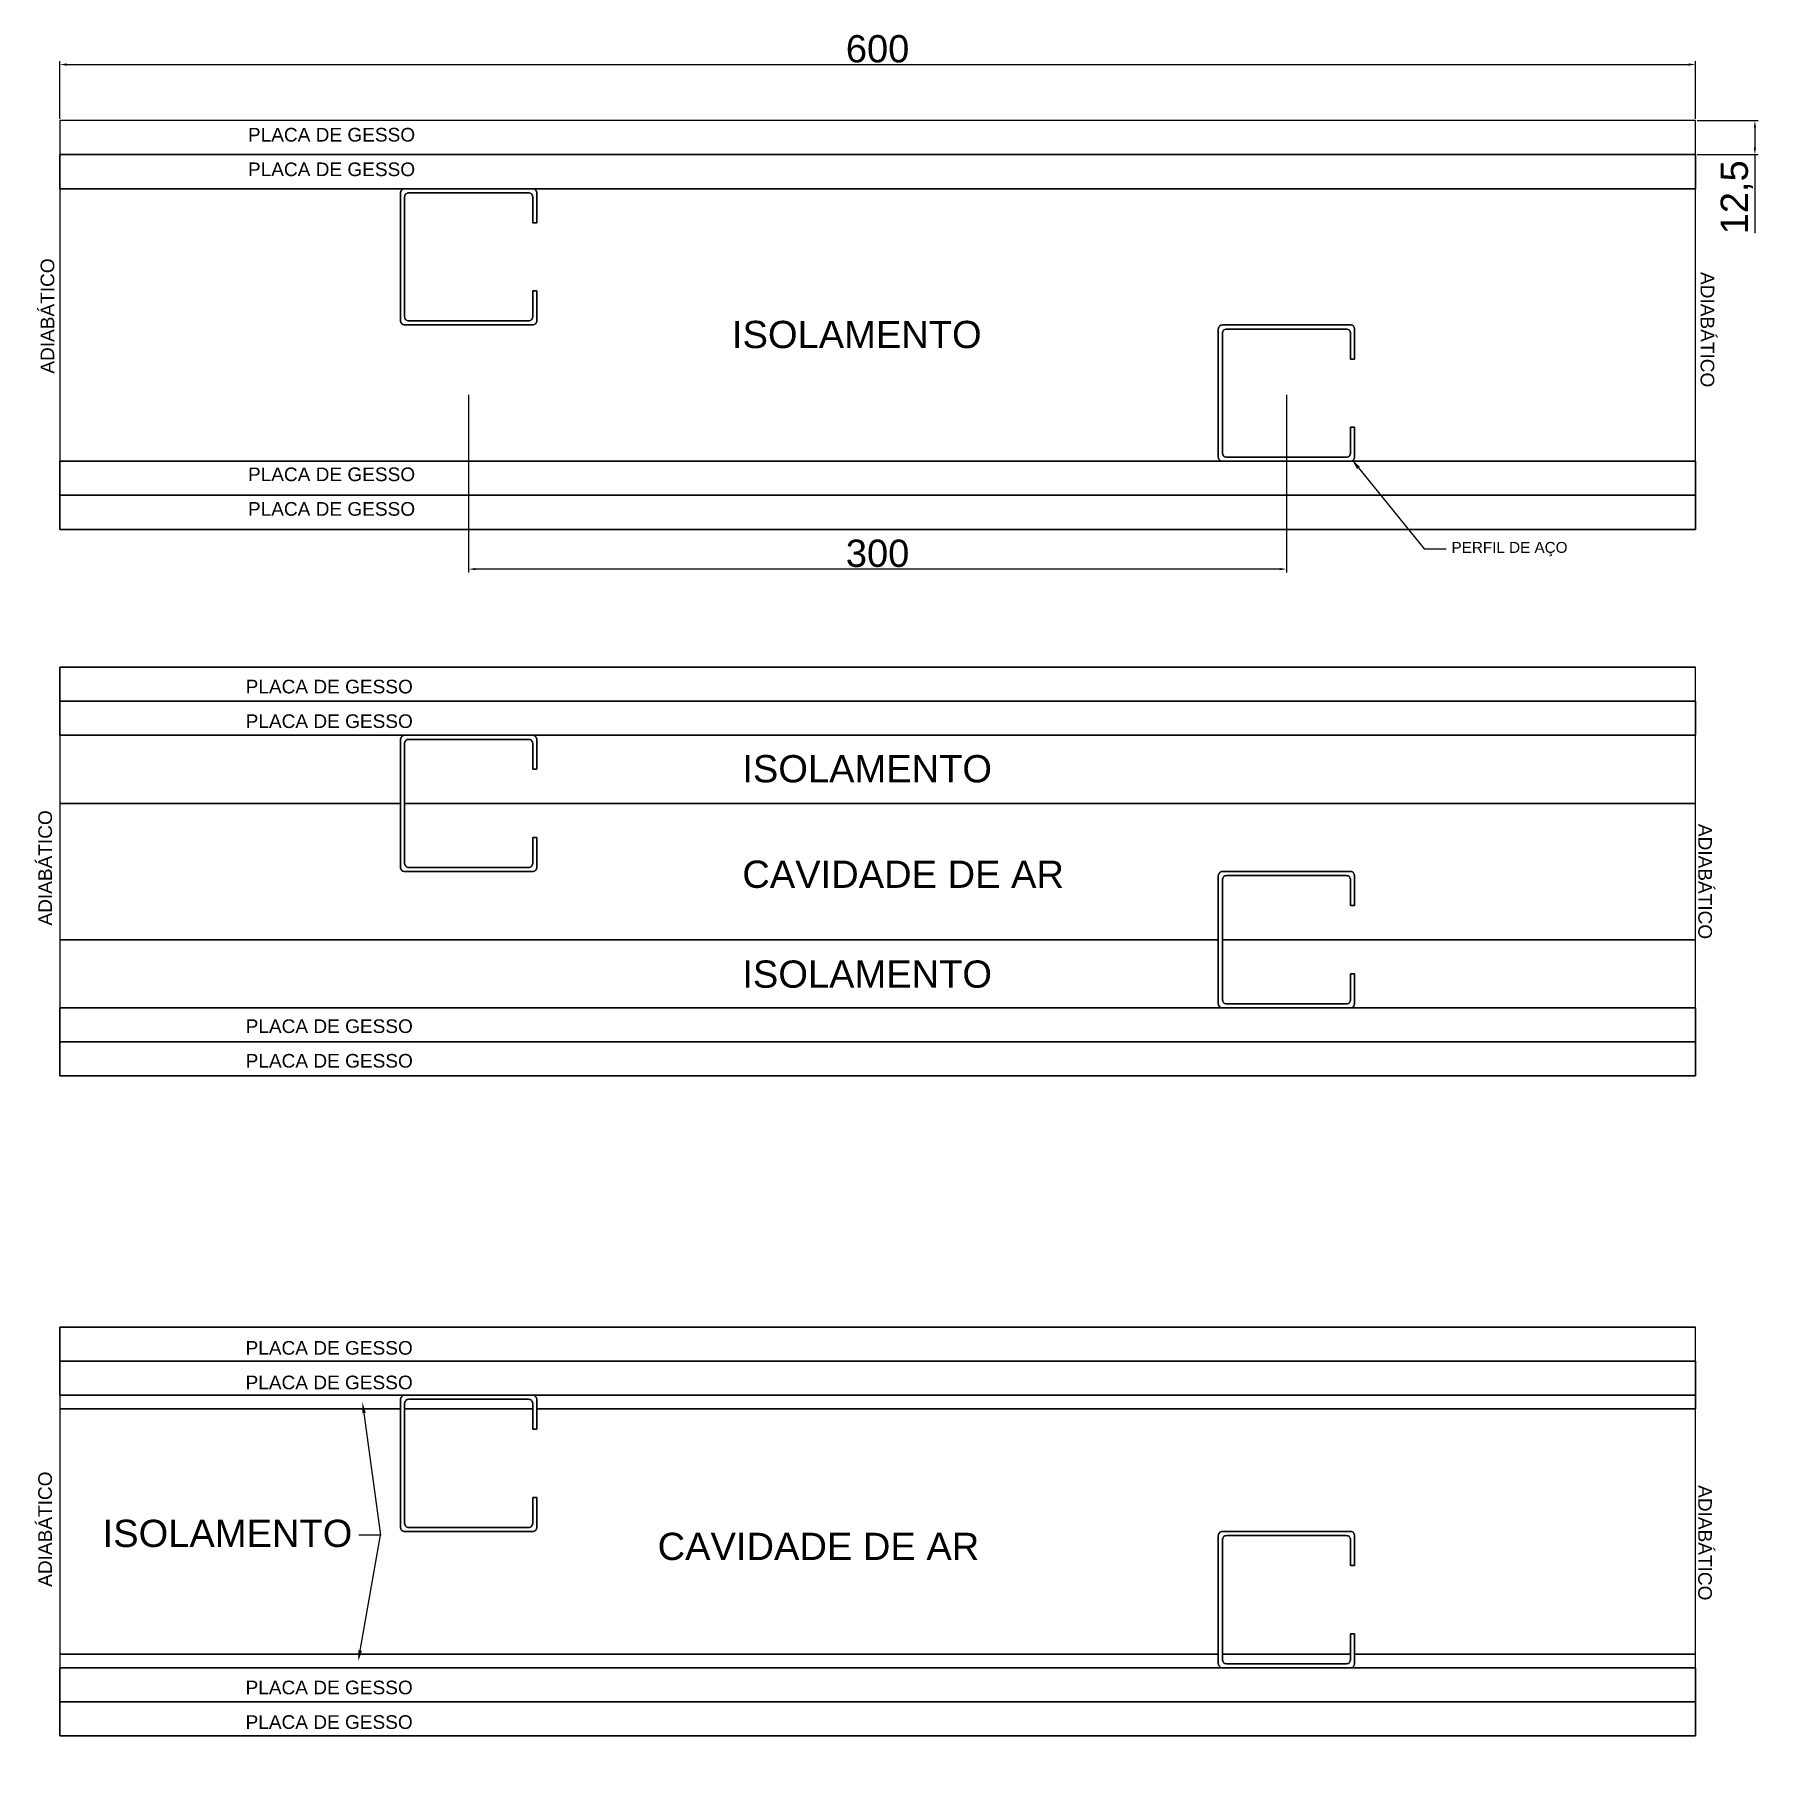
# Model space of a CAD drawing. Header units: millimetres. Extents: x 2527 to 3159, y 1529 to 2165.
import ezdxf
from ezdxf import colors
from ezdxf.entities.mleader import LeaderData, LeaderLine
from ezdxf.math import Vec2, Vec3

# ---------------------------------------------------------------- set-up
doc = ezdxf.new("R2010")
doc.units = ezdxf.units.MM
doc.styles.get("Standard").update_dxf_attribs({"font": 'arial.ttf'})
doc.dimstyles.new('ISO-25', dxfattribs={"dimtxt": 2.5, "dimasz": 2.5, "dimexe": 1.25, "dimexo": 0.625, "dimtad": 1, "dimtxsty": 'Standard', "dimcen": 2.5, "dimadec": 0, "dimazin": 0, "dimtfac": 1, "dimtmove": 0, "dimatfit": 3, "dimfxl": 1, "dimarcsym": 0})

# ---------------------------------------------------------------- blocks, each defined once
blk = doc.blocks.new('*D7')
at = {"color": 0, "lineweight": -2, "transparency": 16777216}
for p, q in [((2535.81, 2134.62), (2535.81, 2155.78)), ((2538.31, 2154.53), (3133.31, 2154.53)), ((3135.81, 2134.62), (3135.81, 2155.78))]:
    blk.add_line(p, q, dxfattribs=at)
at = {"color": 0, "transparency": 16777216}
for points in [[(2538.31, 2154.95), (2538.31, 2154.11), (2535.81, 2154.53)], [(3133.31, 2154.95), (3133.31, 2154.11), (3135.81, 2154.53)]]:
    blk.add_solid(points, dxfattribs=at)
at = {"layer": 'Defpoints', "color": 0, "transparency": 16777216}
for p in [(3135.81, 2154.53), (2535.81, 2133.99), (3135.81, 2133.99)]:
    blk.add_point(p, dxfattribs=at)
at = {"color": 0, "transparency": 16777216, "insert": (2835.81, 2160.26), "char_height": 2.5, "attachment_point": 5}
blk.add_mtext('{\\H4x;600}', dxfattribs=at)
blk = doc.blocks.new('*D8')
at = {"color": 0, "lineweight": -2, "transparency": 16777216}
for p, q in [((3136.43, 2133.99), (3158.88, 2133.99)), ((3157.63, 2131.49), (3157.63, 2123.99)), ((3136.43, 2121.49), (3158.88, 2121.49)), ((3157.63, 2121.49), (3157.63, 2092.63))]:
    blk.add_line(p, q, dxfattribs=at)
at = {"color": 0, "transparency": 16777216}
for points in [[(3157.22, 2131.49), (3158.05, 2131.49), (3157.63, 2133.99)], [(3157.22, 2123.99), (3158.05, 2123.99), (3157.63, 2121.49)]]:
    blk.add_solid(points, dxfattribs=at)
at = {"layer": 'Defpoints', "color": 0, "transparency": 16777216}
for p in [(3135.81, 2133.99), (3157.63, 2133.99), (3135.81, 2121.49)]:
    blk.add_point(p, dxfattribs=at)
at = {"color": 0, "transparency": 16777216, "insert": (3151, 2105.81), "char_height": 2.5, "attachment_point": 5, "rotation": 90}
blk.add_mtext('{\\H4x;12,5}', dxfattribs=at)
blk = doc.blocks.new('*D14')
at = {"color": 0, "lineweight": -2, "transparency": 16777216}
for p, q in [((2685.81, 2033.37), (2685.81, 1968.18)), ((2985.81, 2033.37), (2985.81, 1968.18)), ((2983.31, 1969.43), (2688.31, 1969.43))]:
    blk.add_line(p, q, dxfattribs=at)
at = {"color": 0, "transparency": 16777216}
for points in [[(2688.31, 1969.84), (2688.31, 1969.01), (2685.81, 1969.43)], [(2983.31, 1969.84), (2983.31, 1969.01), (2985.81, 1969.43)]]:
    blk.add_solid(points, dxfattribs=at)
at = {"layer": 'Defpoints', "color": 0, "transparency": 16777216}
for p in [(2685.81, 2033.99), (2985.81, 2033.99), (2685.81, 1969.43)]:
    blk.add_point(p, dxfattribs=at)
at = {"color": 0, "transparency": 16777216, "insert": (2835.81, 1975.16), "char_height": 2.5, "attachment_point": 5}
blk.add_mtext('{\\H4x;300}', dxfattribs=at)

msp = doc.modelspace()

# ---------------------------------------------------------------- linework, layer by layer
for p, q in [((3135.806, 2133.992), (2535.806, 2133.992)), ((2535.806, 2133.992), (2535.806, 2121.492)), ((3135.806, 2121.492), (3135.806, 2133.992)), ((2535.806, 2121.492), (3135.806, 2121.492)), ((2535.806, 2108.992), (2535.806, 2121.492)), ((3135.806, 2121.492), (3135.806, 2108.992)), ((3135.806, 2108.992), (2535.806, 2108.992)), ((2535.806, 2108.992), (2535.806, 2008.992)), ((2660.806, 2107.492), (2660.806, 2060.492)), ((2707.806, 2107.492), (2663.806, 2107.492)), ((2710.806, 2107.492), (2710.806, 2096.492)), ((3135.806, 2008.992), (3135.806, 2108.992)), ((2662.306, 2105.992), (2662.306, 2061.992)), ((2709.306, 2096.492), (2709.306, 2105.992)), ((2710.806, 2096.492), (2709.306, 2096.492)), ((2709.306, 2061.992), (2709.306, 2071.492)), ((2709.306, 2071.492), (2710.806, 2071.492)), ((2710.806, 2060.492), (2710.806, 2071.492)), ((2663.806, 2060.492), (2707.806, 2060.492)), ((2960.806, 2057.492), (2960.806, 2010.492)), ((2962.306, 2055.992), (2962.306, 2011.992)), ((3007.806, 2057.492), (2963.806, 2057.492)), ((3009.306, 2046.492), (3009.306, 2055.992)), ((3010.806, 2057.492), (3010.806, 2046.492)), ((3010.806, 2046.492), (3009.306, 2046.492)), ((3009.306, 2011.992), (3009.306, 2021.492)), ((3009.306, 2021.492), (3010.806, 2021.492)), ((3010.806, 2010.492), (3010.806, 2021.492)), ((2535.806, 2008.992), (3135.806, 2008.992)), ((2535.806, 1996.492), (2535.806, 2008.992)), ((2963.806, 2010.492), (3007.806, 2010.492)), ((3135.806, 2008.992), (3135.806, 1996.492)), ((3135.806, 1996.492), (2535.806, 1996.492)), ((2535.806, 1983.992), (2535.806, 1996.492)), ((3135.806, 1996.492), (3135.806, 1983.992)), ((3135.806, 1983.992), (2535.806, 1983.992)), ((2535.806, 1920.974), (2535.806, 1933.474)), ((2535.806, 1933.474), (3135.806, 1933.474)), ((3135.806, 1920.974), (3135.806, 1933.474)), ((2535.806, 1920.974), (3135.806, 1920.974)), ((2535.806, 1908.474), (2535.806, 1920.974)), ((3135.806, 1920.974), (3135.806, 1908.474)), ((3135.806, 1908.474), (2535.806, 1908.474)), ((2535.806, 1908.474), (2535.806, 1808.474)), ((2660.806, 1906.974), (2660.806, 1859.974)), ((2662.306, 1905.474), (2662.306, 1861.474)), ((2707.806, 1906.974), (2663.806, 1906.974)), ((2709.306, 1895.974), (2709.306, 1905.474)), ((2710.806, 1906.974), (2710.806, 1895.974)), ((3135.806, 1808.474), (3135.806, 1908.474)), ((2710.806, 1895.974), (2709.306, 1895.974)), ((2660.806, 1883.474), (2535.806, 1883.474)), ((3135.806, 1883.474), (2662.306, 1883.474)), ((2709.306, 1861.474), (2709.306, 1870.974)), ((2709.306, 1870.974), (2710.806, 1870.974)), ((2710.806, 1859.974), (2710.806, 1870.974)), ((2662.306, 1858.474), (2709.306, 1858.474)), ((2663.806, 1859.974), (2707.806, 1859.974)), ((2962.306, 1858.474), (3009.306, 1858.474)), ((2960.806, 1856.974), (2960.806, 1809.974)), ((2962.306, 1855.474), (2962.306, 1811.474)), ((3007.806, 1856.974), (2963.806, 1856.974)), ((3009.306, 1845.974), (3009.306, 1855.474)), ((3010.806, 1856.974), (3010.806, 1845.974)), ((3010.806, 1845.974), (3009.306, 1845.974)), ((2960.806, 1833.474), (2535.806, 1833.474)), ((3135.806, 1833.474), (2962.306, 1833.474)), ((3009.306, 1811.474), (3009.306, 1820.974)), ((3009.306, 1820.974), (3010.806, 1820.974)), ((3010.806, 1809.974), (3010.806, 1820.974)), ((2535.806, 1808.474), (3135.806, 1808.474)), ((2535.806, 1795.974), (2535.806, 1808.474)), ((2963.806, 1809.974), (3007.806, 1809.974)), ((3135.806, 1808.474), (3135.806, 1795.974)), ((3135.806, 1795.974), (2535.806, 1795.974)), ((2535.806, 1783.474), (2535.806, 1795.974)), ((3135.806, 1795.974), (3135.806, 1783.474)), ((3135.806, 1783.474), (2535.806, 1783.474)), ((2535.806, 1678.863), (2535.806, 1691.363)), ((2535.806, 1691.363), (3135.806, 1691.363)), ((3135.806, 1678.863), (3135.806, 1691.363)), ((2535.806, 1678.863), (3135.806, 1678.863)), ((2535.806, 1666.363), (2535.806, 1678.863)), ((3135.806, 1678.863), (3135.806, 1666.363)), ((3135.806, 1666.363), (2535.806, 1666.363)), ((2535.806, 1666.363), (2535.806, 1566.363)), ((2660.806, 1661.363), (2535.806, 1661.363)), ((2660.806, 1664.863), (2660.806, 1617.863)), ((2662.306, 1663.363), (2662.306, 1619.363)), ((2709.306, 1661.363), (2662.306, 1661.363)), ((2707.806, 1664.863), (2663.806, 1664.863)), ((2709.306, 1653.863), (2709.306, 1663.363)), ((2710.806, 1664.863), (2710.806, 1653.863)), ((3135.806, 1661.363), (2710.806, 1661.363)), ((3135.806, 1566.363), (3135.806, 1666.363)), ((3135.806, 1666.363), (3135.806, 1661.363)), ((2710.806, 1653.863), (2709.306, 1653.863)), ((2709.306, 1619.363), (2709.306, 1628.863)), ((2709.306, 1628.863), (2710.806, 1628.863)), ((2710.806, 1617.863), (2710.806, 1628.863)), ((2662.306, 1616.363), (2709.306, 1616.363)), ((2663.806, 1617.863), (2707.806, 1617.863)), ((2962.306, 1616.363), (3009.306, 1616.363)), ((2960.806, 1614.863), (2960.806, 1567.863)), ((2962.306, 1613.363), (2962.306, 1569.363)), ((3007.806, 1614.863), (2963.806, 1614.863)), ((3009.306, 1603.863), (3009.306, 1613.363)), ((3010.806, 1614.863), (3010.806, 1603.863)), ((3010.806, 1603.863), (3009.306, 1603.863)), ((3009.306, 1569.363), (3009.306, 1578.863)), ((3009.306, 1578.863), (3010.806, 1578.863)), ((3010.806, 1567.863), (3010.806, 1578.863)), ((2960.806, 1571.363), (2535.806, 1571.363)), ((2535.806, 1566.363), (3135.806, 1566.363)), ((2535.806, 1553.863), (2535.806, 1566.363)), ((3009.306, 1571.363), (2962.306, 1571.363)), ((2963.806, 1567.863), (3007.806, 1567.863)), ((3135.806, 1571.363), (3010.806, 1571.363)), ((3135.806, 1566.363), (3135.806, 1571.363)), ((3135.806, 1566.363), (3135.806, 1553.863)), ((3135.806, 1553.863), (2535.806, 1553.863)), ((2535.806, 1541.363), (2535.806, 1553.863)), ((3135.806, 1553.863), (3135.806, 1541.363)), ((3135.806, 1541.363), (2535.806, 1541.363))]:
    msp.add_line(p, q)
for points in [[(3135.806, 2133.992), (2535.806, 2133.992), (2535.806, 2121.492), (3135.806, 2121.492)], [(3135.806, 2121.492), (2535.806, 2121.492), (2535.806, 2108.992), (3135.806, 2108.992)], [(3135.806, 2121.492), (2535.806, 2121.492), (2535.806, 2108.992), (3135.806, 2108.992)], [(3135.806, 2121.492), (2535.806, 2121.492), (2535.806, 2108.992), (3135.806, 2108.992)], [(3135.806, 2121.492), (2535.806, 2121.492), (2535.806, 2108.992), (3135.806, 2108.992)], [(3135.806, 2008.992), (2535.806, 2008.992), (2535.806, 1996.492), (3135.806, 1996.492)], [(3135.806, 2008.992), (2535.806, 2008.992), (2535.806, 1996.492), (3135.806, 1996.492)], [(3135.806, 2008.992), (3009.306, 2008.992), (2535.806, 2008.992), (2535.806, 1996.492), (3135.806, 1996.492)], [(3135.806, 2008.992), (3009.306, 2008.992), (2535.806, 2008.992), (2535.806, 1996.492), (3135.806, 1996.492)], [(3135.806, 1996.492), (2535.806, 1996.492), (2535.806, 1983.992), (3135.806, 1983.992)], [(3135.806, 1933.474), (2535.806, 1933.474), (2535.806, 1920.974), (3135.806, 1920.974)], [(3135.806, 1920.974), (2535.806, 1920.974), (2535.806, 1908.474), (3135.806, 1908.474)], [(3135.806, 1808.474), (2535.806, 1808.474), (2535.806, 1795.974), (3135.806, 1795.974)], [(3135.806, 1795.974), (2535.806, 1795.974), (2535.806, 1783.474), (3135.806, 1783.474)], [(3135.806, 1691.363), (2535.806, 1691.363), (2535.806, 1678.863), (3135.806, 1678.863)], [(3135.806, 1678.863), (2535.806, 1678.863), (2535.806, 1666.363), (3135.806, 1666.363)], [(3135.806, 1566.363), (2535.806, 1566.363), (2535.806, 1553.863), (3135.806, 1553.863)], [(3135.806, 1553.863), (2535.806, 1553.863), (2535.806, 1541.363), (3135.806, 1541.363)]]:
    msp.add_lwpolyline(points, close=True)
for points in [[(2660.806, 2107.492, -0.4142136), (2662.306, 2108.992), (2535.806, 2108.992), (2535.806, 2008.992), (2962.306, 2008.992, -0.4142136), (2960.806, 2010.492), (2960.806, 2057.492, -0.4142136), (2962.306, 2058.992), (3009.306, 2058.992, -0.4142136), (3010.806, 2057.492), (3010.806, 2046.492), (3009.306, 2046.492), (3009.306, 2055.992, 0.4142136), (3007.806, 2057.492), (2963.806, 2057.492, 0.4142136), (2962.306, 2055.992), (2962.306, 2011.992, 0.4142136), (2963.806, 2010.492), (3007.806, 2010.492, 0.4142136), (3009.306, 2011.992), (3009.306, 2021.492), (3010.806, 2021.492), (3010.806, 2010.492, -0.4142136), (3009.306, 2008.992), (3135.806, 2008.992), (3135.806, 2108.992), (2709.306, 2108.992, -0.4142136), (2710.806, 2107.492), (2710.806, 2096.492), (2709.306, 2096.492), (2709.306, 2105.992, 0.4142136), (2707.806, 2107.492), (2663.806, 2107.492, 0.4142136), (2662.306, 2105.992), (2662.306, 2061.992, 0.4142136), (2663.806, 2060.492), (2707.806, 2060.492, 0.4142136), (2709.306, 2061.992), (2709.306, 2071.492), (2710.806, 2071.492), (2710.806, 2060.492, -0.4142136), (2709.306, 2058.992), (2662.306, 2058.992, -0.4142136), (2660.806, 2060.492)], [(2660.806, 2107.492, -0.4142136), (2662.306, 2108.992), (2535.806, 2108.992), (2535.806, 2008.992), (2962.306, 2008.992, -0.4142136), (2960.806, 2010.492), (2960.806, 2057.492, -0.4142136), (2962.306, 2058.992), (3009.306, 2058.992, -0.4142136), (3010.806, 2057.492), (3010.806, 2046.492), (3009.306, 2046.492), (3009.306, 2055.992, 0.4142136), (3007.806, 2057.492), (2963.806, 2057.492, 0.4142136), (2962.306, 2055.992), (2962.306, 2011.992, 0.4142136), (2963.806, 2010.492), (3007.806, 2010.492, 0.4142136), (3009.306, 2011.992), (3009.306, 2021.492), (3010.806, 2021.492), (3010.806, 2010.492, -0.4142136), (3009.306, 2008.992), (3135.806, 2008.992), (3135.806, 2108.992), (2709.306, 2108.992, -0.4142136), (2710.806, 2107.492), (2710.806, 2096.492), (2709.306, 2096.492), (2709.306, 2105.992, 0.4142136), (2707.806, 2107.492), (2663.806, 2107.492, 0.4142136), (2662.306, 2105.992), (2662.306, 2061.992, 0.4142136), (2663.806, 2060.492), (2707.806, 2060.492, 0.4142136), (2709.306, 2061.992), (2709.306, 2071.492), (2710.806, 2071.492), (2710.806, 2060.492, -0.4142136), (2709.306, 2058.992), (2662.306, 2058.992, -0.4142136), (2660.806, 2060.492)], [(2710.806, 2060.492), (2710.806, 2071.492), (2709.306, 2071.492), (2709.306, 2061.992, -0.4142136), (2707.806, 2060.492), (2663.806, 2060.492, -0.4142136), (2662.306, 2061.992), (2662.306, 2105.992, -0.4142136), (2663.806, 2107.492), (2707.806, 2107.492, -0.4142136), (2709.306, 2105.992), (2709.306, 2096.492), (2710.806, 2096.492), (2710.806, 2107.492, 0.4142136), (2709.306, 2108.992), (2662.306, 2108.992, 0.4142136), (2660.806, 2107.492), (2660.806, 2060.492, 0.4142136), (2662.306, 2058.992), (2709.306, 2058.992, 0.4142136)], [(2662.306, 2105.992, -0.4142136), (2663.806, 2107.492), (2707.806, 2107.492, -0.4142136), (2709.306, 2105.992), (2709.306, 2096.492), (2710.806, 2096.492), (2710.806, 2107.492, 0.4142136), (2709.306, 2108.992), (2662.306, 2108.992, 0.4142136), (2660.806, 2107.492), (2660.806, 2060.492, 0.4142136), (2662.306, 2058.992), (2709.306, 2058.992, 0.4142136), (2710.806, 2060.492), (2710.806, 2071.492), (2709.306, 2071.492), (2709.306, 2061.992, -0.4142136), (2707.806, 2060.492), (2663.806, 2060.492, -0.4142136), (2662.306, 2061.992)], [(2710.806, 2060.492), (2710.806, 2071.492), (2709.306, 2071.492), (2709.306, 2061.992, -0.4142136), (2707.806, 2060.492), (2663.806, 2060.492, -0.4142136), (2662.306, 2061.992), (2662.306, 2105.992, -0.4142136), (2663.806, 2107.492), (2707.806, 2107.492, -0.4142136), (2709.306, 2105.992), (2709.306, 2096.492), (2710.806, 2096.492), (2710.806, 2107.492, 0.4142136), (2709.306, 2108.992), (2662.306, 2108.992, 0.4142136), (2660.806, 2107.492), (2660.806, 2060.492, 0.4142136), (2662.306, 2058.992), (2709.306, 2058.992, 0.4142136)], [(3010.806, 2010.492), (3010.806, 2021.492), (3009.306, 2021.492), (3009.306, 2011.992, -0.4142136), (3007.806, 2010.492), (2963.806, 2010.492, -0.4142136), (2962.306, 2011.992), (2962.306, 2055.992, -0.4142136), (2963.806, 2057.492), (3007.806, 2057.492, -0.4142136), (3009.306, 2055.992), (3009.306, 2046.492), (3010.806, 2046.492), (3010.806, 2057.492, 0.4142136), (3009.306, 2058.992), (2962.306, 2058.992, 0.4142136), (2960.806, 2057.492), (2960.806, 2010.492, 0.4142136), (2962.306, 2008.992), (3009.306, 2008.992, 0.4142136)], [(2962.306, 2055.992, -0.4142136), (2963.806, 2057.492), (3007.806, 2057.492, -0.4142136), (3009.306, 2055.992), (3009.306, 2046.492), (3010.806, 2046.492), (3010.806, 2057.492, 0.4142136), (3009.306, 2058.992), (2962.306, 2058.992, 0.4142136), (2960.806, 2057.492), (2960.806, 2010.492, 0.4142136), (2962.306, 2008.992), (3009.306, 2008.992, 0.4142136), (3010.806, 2010.492), (3010.806, 2021.492), (3009.306, 2021.492), (3009.306, 2011.992, -0.4142136), (3007.806, 2010.492), (2963.806, 2010.492, -0.4142136), (2962.306, 2011.992)], [(3010.806, 2010.492), (3010.806, 2021.492), (3009.306, 2021.492), (3009.306, 2011.992, -0.4142136), (3007.806, 2010.492), (2963.806, 2010.492, -0.4142136), (2962.306, 2011.992), (2962.306, 2055.992, -0.4142136), (2963.806, 2057.492), (3007.806, 2057.492, -0.4142136), (3009.306, 2055.992), (3009.306, 2046.492), (3010.806, 2046.492), (3010.806, 2057.492, 0.4142136), (3009.306, 2058.992), (2962.306, 2058.992, 0.4142136), (2960.806, 2057.492), (2960.806, 2010.492, 0.4142136), (2962.306, 2008.992), (3009.306, 2008.992, 0.4142136)], [(2660.806, 1906.974, -0.4142136), (2662.306, 1908.474), (2535.806, 1908.474), (2535.806, 1883.474), (2660.806, 1883.474)], [(2663.806, 1859.974, -0.4142136), (2662.306, 1861.474), (2662.306, 1905.474, -0.4142136), (2663.806, 1906.974), (2707.806, 1906.974, -0.4142136), (2709.306, 1905.474), (2709.306, 1895.974), (2710.806, 1895.974), (2710.806, 1906.974, 0.4142136), (2709.306, 1908.474), (2662.306, 1908.474, 0.4142136), (2660.806, 1906.974), (2660.806, 1859.974, 0.4142136), (2662.306, 1858.474), (2709.306, 1858.474, 0.4142136), (2710.806, 1859.974), (2710.806, 1870.974), (2709.306, 1870.974), (2709.306, 1861.474, -0.4142136), (2707.806, 1859.974)], [(3135.806, 1908.474), (2709.306, 1908.474, -0.4142136), (2710.806, 1906.974), (2710.806, 1895.974), (2709.306, 1895.974), (2709.306, 1905.474, 0.4142136), (2707.806, 1906.974), (2663.806, 1906.974, 0.4142136), (2662.306, 1905.474), (2662.306, 1883.474), (3135.806, 1883.474)], [(2960.806, 1856.974, -0.4142136), (2962.306, 1858.474), (3009.306, 1858.474, -0.4142136), (3010.806, 1856.974), (3010.806, 1845.974), (3009.306, 1845.974), (3009.306, 1855.474, 0.4142136), (3007.806, 1856.974), (2963.806, 1856.974, 0.4142136), (2962.306, 1855.474), (2962.306, 1833.474), (3135.806, 1833.474), (3135.806, 1883.474), (2662.306, 1883.474), (2662.306, 1861.474, 0.4142136), (2663.806, 1859.974), (2707.806, 1859.974, 0.4142136), (2709.306, 1861.474), (2709.306, 1870.974), (2710.806, 1870.974), (2710.806, 1859.974, -0.4142136), (2709.306, 1858.474), (2662.306, 1858.474, -0.4142136), (2660.806, 1859.974), (2660.806, 1883.474), (2535.806, 1883.474), (2535.806, 1833.474), (2960.806, 1833.474)], [(3010.806, 1809.974), (3010.806, 1820.974), (3009.306, 1820.974), (3009.306, 1811.474, -0.4142136), (3007.806, 1809.974), (2963.806, 1809.974, -0.4142136), (2962.306, 1811.474), (2962.306, 1855.474, -0.4142136), (2963.806, 1856.974), (3007.806, 1856.974, -0.4142136), (3009.306, 1855.474), (3009.306, 1845.974), (3010.806, 1845.974), (3010.806, 1856.974, 0.4142136), (3009.306, 1858.474), (2962.306, 1858.474, 0.4142136), (2960.806, 1856.974), (2960.806, 1809.974, 0.4142136), (2962.306, 1808.474), (3009.306, 1808.474, 0.4142136)], [(2960.806, 1833.474), (2535.806, 1833.474), (2535.806, 1808.474), (2962.306, 1808.474, -0.4142136), (2960.806, 1809.974)], [(3135.806, 1833.474), (2962.306, 1833.474), (2962.306, 1811.474, 0.4142136), (2963.806, 1809.974), (3007.806, 1809.974, 0.4142136), (3009.306, 1811.474), (3009.306, 1820.974), (3010.806, 1820.974), (3010.806, 1809.974, -0.4142136), (3009.306, 1808.474), (3135.806, 1808.474)], [(2660.806, 1664.863, -0.4142136), (2662.306, 1666.363), (2535.806, 1666.363), (2535.806, 1661.363), (2660.806, 1661.363)], [(2960.806, 1614.863, -0.4142136), (2962.306, 1616.363), (3009.306, 1616.363, -0.4142136), (3010.806, 1614.863), (3010.806, 1603.863), (3009.306, 1603.863), (3009.306, 1613.363, 0.4142136), (3007.806, 1614.863), (2963.806, 1614.863, 0.4142136), (2962.306, 1613.363), (2962.306, 1571.363), (3009.306, 1571.363), (3009.306, 1578.863), (3010.806, 1578.863), (3010.806, 1571.363), (3135.806, 1571.363), (3135.806, 1661.363), (2710.806, 1661.363), (2710.806, 1653.863), (2709.306, 1653.863), (2709.306, 1661.363), (2662.306, 1661.363), (2662.306, 1619.363, 0.4142136), (2663.806, 1617.863), (2707.806, 1617.863, 0.4142136), (2709.306, 1619.363), (2709.306, 1628.863), (2710.806, 1628.863), (2710.806, 1617.863, -0.4142136), (2709.306, 1616.363), (2662.306, 1616.363, -0.4142136), (2660.806, 1617.863), (2660.806, 1661.363), (2535.806, 1661.363), (2535.806, 1571.363), (2960.806, 1571.363)], [(3135.806, 1661.363), (2710.806, 1661.363), (2710.806, 1653.863), (2709.306, 1653.863), (2709.306, 1661.363), (2662.306, 1661.363), (2662.306, 1619.363, 0.4142136), (2663.806, 1617.863), (2707.806, 1617.863, 0.4142136), (2709.306, 1619.363), (2709.306, 1628.863), (2710.806, 1628.863), (2710.806, 1617.863, -0.4142136), (2709.306, 1616.363), (2662.306, 1616.363, -0.4142136), (2660.806, 1617.863), (2660.806, 1661.363), (2535.806, 1661.363), (2535.806, 1566.363), (2535.806, 1553.863), (3135.806, 1553.863), (3135.806, 1566.363)], [(2662.306, 1619.363), (2662.306, 1663.363, -0.4142136), (2663.806, 1664.863), (2707.806, 1664.863, -0.4142136), (2709.306, 1663.363), (2709.306, 1653.863), (2710.806, 1653.863), (2710.806, 1664.863, 0.4142136), (2709.306, 1666.363), (2662.306, 1666.363, 0.4142136), (2660.806, 1664.863), (2660.806, 1617.863, 0.4142136), (2662.306, 1616.363), (2709.306, 1616.363, 0.4142136), (2710.806, 1617.863), (2710.806, 1628.863), (2709.306, 1628.863), (2709.306, 1619.363, -0.4142136), (2707.806, 1617.863), (2663.806, 1617.863, -0.4142136)], [(2707.806, 1664.863), (2663.806, 1664.863, 0.4142136), (2662.306, 1663.363), (2662.306, 1661.363), (2709.306, 1661.363), (2709.306, 1663.363, 0.4142136)], [(3135.806, 1666.363), (2709.306, 1666.363, -0.4142136), (2710.806, 1664.863), (2710.806, 1661.363), (3135.806, 1661.363)], [(3010.806, 1578.863), (3009.306, 1578.863), (3009.306, 1569.363, -0.4142136), (3007.806, 1567.863), (2963.806, 1567.863, -0.4142136), (2962.306, 1569.363), (2962.306, 1613.363, -0.4142136), (2963.806, 1614.863), (3007.806, 1614.863, -0.4142136), (3009.306, 1613.363), (3009.306, 1603.863), (3010.806, 1603.863), (3010.806, 1614.863, 0.4142136), (3009.306, 1616.363), (2962.306, 1616.363, 0.4142136), (2960.806, 1614.863), (2960.806, 1567.863, 0.4142136), (2962.306, 1566.363), (3009.306, 1566.363, 0.4142136), (3010.806, 1567.863)], [(2960.806, 1571.363), (2535.806, 1571.363), (2535.806, 1566.363), (2962.306, 1566.363, -0.4142136), (2960.806, 1567.863)], [(3007.806, 1567.863, 0.4142136), (3009.306, 1569.363), (3009.306, 1571.363), (2962.306, 1571.363), (2962.306, 1569.363, 0.4142136), (2963.806, 1567.863)], [(3135.806, 1571.363), (3010.806, 1571.363), (3010.806, 1567.863, -0.4142136), (3009.306, 1566.363), (3135.806, 1566.363)]]:
    msp.add_lwpolyline(points, format="xyb", close=True)
for centre, start, end in [((2662.306, 2107.492), 90, 180), ((2663.806, 2105.992), 90, 180), ((2707.806, 2105.992), 0, 90), ((2709.306, 2107.492), 0, 90), ((2663.806, 2061.992), 180, 270), ((2707.806, 2061.992), 270, 0), ((2662.306, 2060.492), 180, 270), ((2709.306, 2060.492), 270, 0), ((2962.306, 2057.492), 90, 180), ((2963.806, 2055.992), 90, 180), ((3007.806, 2055.992), 0, 90), ((3009.306, 2057.492), 0, 90), ((2963.806, 2011.992), 180, 270), ((3007.806, 2011.992), 270, 0), ((2962.306, 2010.492), 180, 270), ((3009.306, 2010.492), 270, 0), ((2662.306, 1906.974), 90, 180), ((2663.806, 1905.474), 90, 180), ((2707.806, 1905.474), 0, 90), ((2709.306, 1906.974), 0, 90), ((2662.306, 1859.974), 180, 270), ((2663.806, 1861.474), 180, 270), ((2707.806, 1861.474), 270, 0), ((2709.306, 1859.974), 270, 0), ((2962.306, 1856.974), 90, 180), ((3009.306, 1856.974), 0, 90), ((2963.806, 1855.474), 90, 180), ((3007.806, 1855.474), 0, 90), ((2962.306, 1809.974), 180, 270), ((2963.806, 1811.474), 180, 270), ((3007.806, 1811.474), 270, 0), ((3009.306, 1809.974), 270, 0), ((2662.306, 1664.863), 90, 180), ((2663.806, 1663.363), 90, 180), ((2707.806, 1663.363), 0, 90), ((2709.306, 1664.863), 0, 90), ((2662.306, 1617.863), 180, 270), ((2663.806, 1619.363), 180, 270), ((2707.806, 1619.363), 270, 0), ((2709.306, 1617.863), 270, 0), ((2962.306, 1614.863), 90, 180), ((3009.306, 1614.863), 0, 90), ((2963.806, 1613.363), 90, 180), ((3007.806, 1613.363), 0, 90), ((2962.306, 1567.863), 180, 270), ((2963.806, 1569.363), 180, 270), ((3007.806, 1569.363), 270, 0), ((3009.306, 1567.863), 270, 0)]:
    msp.add_arc(centre, 1.5, start, end)

# ---------------------------------------------------------------- texts
at = {"attachment_point": 1}
for s, width, heights, insert, char_height in [('PLACA DE GESSO', 122.23517, [19.654], (2604.845, 2131.287), 5), ('PLACA DE GESSO', 122.23517, [19.654], (2604.845, 2118.594), 5), ('ISOLAMENTO', 143.34247, [10.348], (2782.402, 2060.503), 10), ('PLACA DE GESSO', 122.23517, [19.654], (2604.845, 2006.7), 5), ('PLACA DE GESSO', 122.23517, [19.654], (2604.845, 1994.006), 5), ('PLACA DE GESSO', 122.23517, [19.654], (2604.003, 1928.834), 5), ('PLACA DE GESSO', 122.23517, [19.654], (2604.003, 1916.141), 5), ('ISOLAMENTO', 143.34247, [10.348], (2786.199, 1901.194), 10), ('CAVIDADE DE AR', 143.34247, [10.348], (2786.199, 1862.491), 10), ('ISOLAMENTO', 143.34247, [10.348], (2786.199, 1825.852), 10), ('PLACA DE GESSO', 122.23517, [19.654], (2604.003, 1804.247), 5), ('PLACA DE GESSO', 122.23517, [19.654], (2604.003, 1791.553), 5), ('PLACA DE GESSO', 122.23517, [19.654], (2603.966, 1686.236), 5), ('PLACA DE GESSO', 122.23517, [19.654], (2603.966, 1673.542), 5), ('ISOLAMENTO', 143.34247, [10.348], (2551.544, 1620.681), 10), ('CAVIDADE DE AR', 143.34247, [10.348], (2755.135, 1615.91), 10), ('PLACA DE GESSO', 122.23517, [19.654], (2603.966, 1561.648), 5), ('PLACA DE GESSO', 122.23517, [19.654], (2603.966, 1548.955), 5)]:
    msp.add_mtext_dynamic_manual_height_columns(s, width=width, gutter_width=12.5, heights=heights, dxfattribs=dict(at, insert=insert, char_height=char_height))
at = {"char_height": 5, "attachment_point": 1}
for insert, rotation in [((2528.801, 2059.772), 90), ((3142.72, 2059.772), 270), ((2527.959, 1857.319), 90), ((3141.878, 1857.319), 270), ((2527.922, 1614.721), 90), ((3141.84, 1614.721), 270)]:
    msp.add_mtext_dynamic_manual_height_columns('\\pxqc;ADIABÁTICO', width=5, gutter_width=12.5, heights=[19.654], dxfattribs=dict(at, insert=insert, rotation=rotation))

# ---------------------------------------------------------------- dimensions: what is measured, and where the dimension line sits
dim = msp.add_linear_dim(base=(3135.806, 2154.53), p1=(2535.806, 2133.992), p2=(3135.806, 2133.992), text='{\\H4x;<>}', dimstyle='ISO-25')
dim.commit()
dim.dimension.update_dxf_attribs({"geometry": '*D7', "text_midpoint": (2835.806, 2160.26)})
dim = msp.add_linear_dim(base=(3157.634, 2133.992), p1=(3135.806, 2121.492), p2=(3135.806, 2133.992), angle=90, text='{\\H4x;<>}', dimstyle='ISO-25')
dim.commit()
dim.dimension.update_dxf_attribs({"geometry": '*D8', "text_midpoint": (3157.634, 2105.812), "dimtype": 160})
dim = msp.add_linear_dim(base=(2685.806, 1969.426), p1=(2985.806, 2033.992), p2=(2685.806, 2033.992), text='{\\H4x;<>}', dimstyle='ISO-25')
dim.commit()
dim.dimension.update_dxf_attribs({"geometry": '*D14', "text_midpoint": (2835.806, 1969.426), "dimtype": 160})

# ---------------------------------------------------------------- leaders
ml = msp.add_multileader_mtext('Standard')
ml.set_content('PERFIL DE AÇO', color=256)
ml.set_leader_properties()
ml.build(insert=Vec2(0, 0))
ctx = ml.context
ctx.base_point, ctx.plane_origin = Vec3(3044.353, 1976.809), Vec3(2963.806, 2057.492)
notes = []
notes.append((ctx, [(0, (1, 1, 0), (3036.353, 1976.809), (1, 0), 8, [(0, [(3009.696, 2009.695)], 0, [])])]))
ctx.mtext.insert, ctx.mtext.flow_direction = Vec3(3046.353, 1979.383), 5
ml = msp.add_multileader_mtext('Standard')
ml.set_content('', color=256)
ml.set_leader_properties()
ml.build(insert=Vec2(0, 0))
ctx = ml.context
ctx.base_point, ctx.plane_origin = Vec3(2641.505, 1615.068), Vec3(2646.857, 1663.783)
ctx.text_align_type = 2
notes.append((ctx, [(1, (1, 1, 0), (2653.505, 1615.068), (-1, 0), 8, [(0, [(2646.857, 1663.783)], 0, [])])]))
ctx.mtext.insert, ctx.mtext.alignment, ctx.mtext.flow_direction = Vec3(2643.505, 1617.068), 3, 5
ml = msp.add_multileader_mtext('Standard')
ml.set_content('', color=256)
ml.set_leader_properties()
ml.build(insert=Vec2(0, 0))
ctx = ml.context
ctx.base_point, ctx.plane_origin = Vec3(2641.505, 1615.068), Vec3(2904.038, 1571.363)
ctx.text_align_type = 2
notes.append((ctx, [(1, (1, 1, 0), (2653.505, 1615.068), (-1, 0), 8, [(0, [(2645.334, 1568.788)], 0, [])])]))
ctx.mtext.insert, ctx.mtext.alignment, ctx.mtext.flow_direction = Vec3(2643.505, 1617.068), 3, 5
for ctx, leaders in notes:
    for number, flags, end, landing, length, lines in leaders:
        leader = LeaderData()
        leader.index, (leader.has_last_leader_line, leader.has_dogleg_vector, leader.attachment_direction) = number, flags
        leader.last_leader_point, leader.dogleg_vector, leader.dogleg_length = Vec3(end), Vec3(landing), length
        for number, points, colour, breaks in lines:
            line = LeaderLine()
            line.index, line.vertices, line.color, line.breaks = number, Vec3.list(points), colors.encode_raw_color(colour), breaks
            leader.lines.append(line)
        ctx.leaders.append(leader)

doc.saveas('drawing.dxf')
